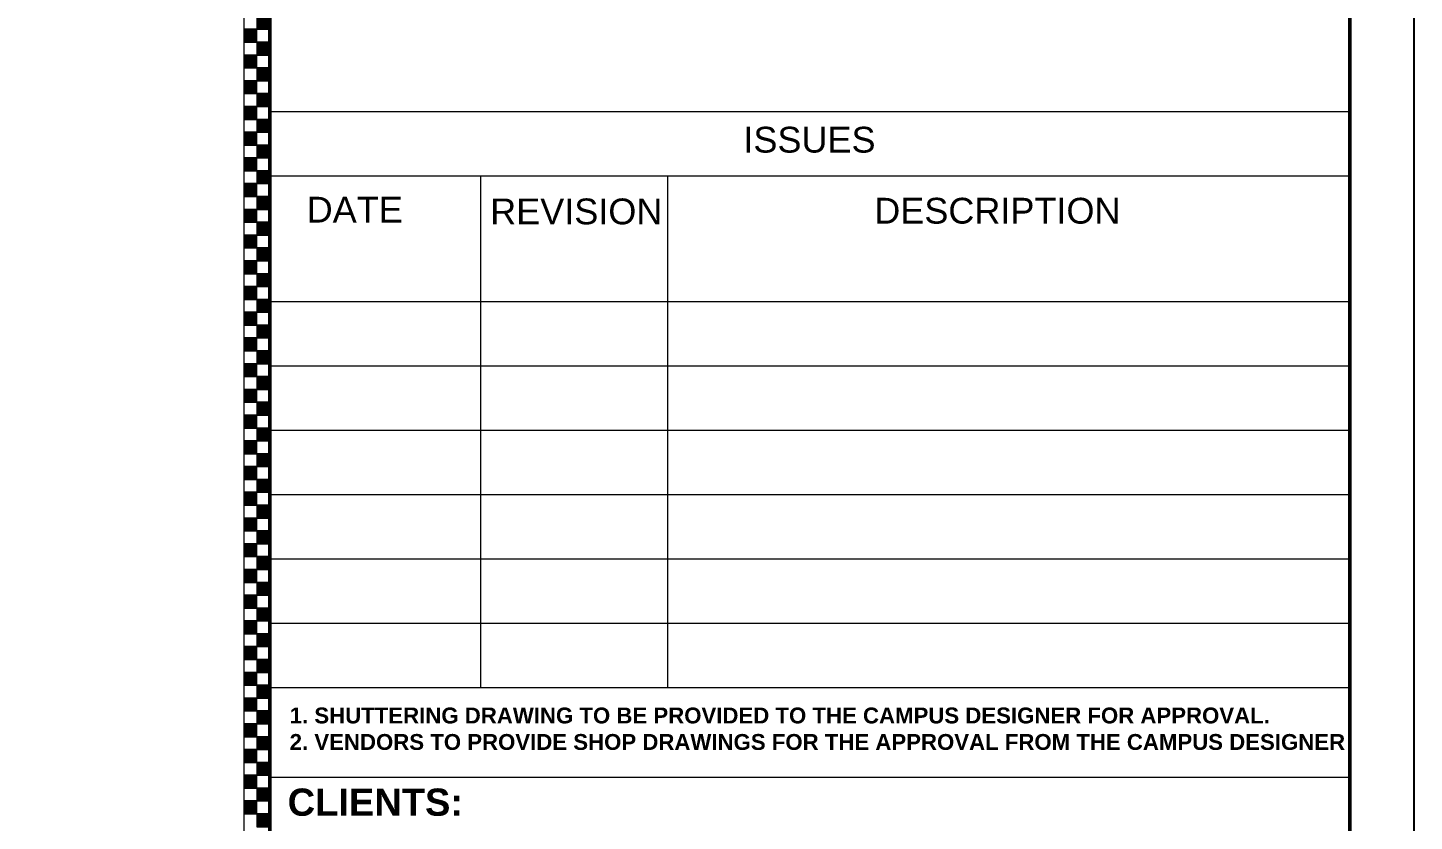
# Model space of a CAD drawing. Extents: x -200722 to 834823, y -494970 to 88783.
# Drawn here: x 325318 to 340413, y -323494 to -314856 of the extents above; entities that cross this region are included whole.
import ezdxf

# ---------------------------------------------------------------- set-up
doc = ezdxf.new("R2010")
doc.units = 0
doc.header["$LTSCALE"] = 100
doc.header["$MEASUREMENT"] = 0
doc.layers.get('0').update_dxf_attribs({"linetype": 'CONTINUOUS'})
doc.layers.add('9_TITLE TEXT', color=7, linetype='CONTINUOUS', lineweight=20)
doc.styles.add('TITLES', font='arial.ttf')

# ---------------------------------------------------------------- blocks, each defined once
blk = doc.blocks.new('TITLE CHAIN')
at = {"layer": '9_TITLE TEXT'}
h = blk.add_hatch(color=256, dxfattribs=at)
h.dxf.hatch_style = 1
h.paths.add_polyline_path([(1, -344.62), (2, -344.62), (2, -343.62), (1, -343.62)])
h = blk.add_hatch(color=256, dxfattribs=at)
h.dxf.hatch_style = 1
h.paths.add_polyline_path([(0, -345.62), (1, -345.62), (1, -344.62), (0, -344.62)])
h = blk.add_hatch(color=256, dxfattribs=at)
h.dxf.hatch_style = 1
h.paths.add_polyline_path([(1, -346.62), (2, -346.62), (2, -345.62), (1, -345.62)])
h = blk.add_hatch(color=256, dxfattribs=at)
h.dxf.hatch_style = 1
h.paths.add_polyline_path([(0, -347.62), (1, -347.62), (1, -346.62), (0, -346.62)])
h = blk.add_hatch(color=256, dxfattribs=at)
h.dxf.hatch_style = 1
h.paths.add_polyline_path([(1, -348.62), (2, -348.62), (2, -347.62), (1, -347.62)])
h = blk.add_hatch(color=256, dxfattribs=at)
h.dxf.hatch_style = 1
h.paths.add_polyline_path([(0, -349.62), (1, -349.62), (1, -348.62), (0, -348.62)])
h = blk.add_hatch(color=256, dxfattribs=at)
h.dxf.hatch_style = 1
h.paths.add_polyline_path([(1, -350.62), (2, -350.62), (2, -349.62), (1, -349.62)])
h = blk.add_hatch(color=256, dxfattribs=at)
h.dxf.hatch_style = 1
h.paths.add_polyline_path([(0, -351.62), (1, -351.62), (1, -350.62), (0, -350.62)])
h = blk.add_hatch(color=256, dxfattribs=at)
h.dxf.hatch_style = 1
h.paths.add_polyline_path([(1, -352.62), (2, -352.62), (2, -351.62), (1, -351.62)])
h = blk.add_hatch(color=256, dxfattribs=at)
h.dxf.hatch_style = 1
h.paths.add_polyline_path([(0, -353.62), (1, -353.62), (1, -352.62), (0, -352.62)])
h = blk.add_hatch(color=256, dxfattribs=at)
h.dxf.hatch_style = 1
h.paths.add_polyline_path([(1, -354.62), (2, -354.62), (2, -353.62), (1, -353.62)])
h = blk.add_hatch(color=256, dxfattribs=at)
h.dxf.hatch_style = 1
h.paths.add_polyline_path([(0, -355.62), (1, -355.62), (1, -354.62), (0, -354.62)])
h = blk.add_hatch(color=256, dxfattribs=at)
h.dxf.hatch_style = 1
h.paths.add_polyline_path([(1, -356.62), (2, -356.62), (2, -355.62), (1, -355.62)])
h = blk.add_hatch(color=256, dxfattribs=at)
h.dxf.hatch_style = 1
h.paths.add_polyline_path([(0, -357.62), (1, -357.62), (1, -356.62), (0, -356.62)])
h = blk.add_hatch(color=256, dxfattribs=at)
h.dxf.hatch_style = 1
h.paths.add_polyline_path([(1, -358.62), (2, -358.62), (2, -357.62), (1, -357.62)])
h = blk.add_hatch(color=256, dxfattribs=at)
h.dxf.hatch_style = 1
h.paths.add_polyline_path([(0, -359.62), (1, -359.62), (1, -358.62), (0, -358.62)])
h = blk.add_hatch(color=256, dxfattribs=at)
h.dxf.hatch_style = 1
h.paths.add_polyline_path([(1, -360.62), (2, -360.62), (2, -359.62), (1, -359.62)])
h = blk.add_hatch(color=256, dxfattribs=at)
h.dxf.hatch_style = 1
h.paths.add_polyline_path([(0, -361.62), (1, -361.62), (1, -360.62), (0, -360.62)])
h = blk.add_hatch(color=256, dxfattribs=at)
h.dxf.hatch_style = 1
h.paths.add_polyline_path([(1, -362.62), (2, -362.62), (2, -361.62), (1, -361.62)])
h = blk.add_hatch(color=256, dxfattribs=at)
h.dxf.hatch_style = 1
h.paths.add_polyline_path([(0, -363.62), (1, -363.62), (1, -362.62), (0, -362.62)])
h = blk.add_hatch(color=256, dxfattribs=at)
h.dxf.hatch_style = 1
h.paths.add_polyline_path([(1, -364.62), (2, -364.62), (2, -363.62), (1, -363.62)])
h = blk.add_hatch(color=256, dxfattribs=at)
h.dxf.hatch_style = 1
h.paths.add_polyline_path([(0, -365.62), (1, -365.62), (1, -364.62), (0, -364.62)])
h = blk.add_hatch(color=256, dxfattribs=at)
h.dxf.hatch_style = 1
h.paths.add_polyline_path([(1, -366.62), (2, -366.62), (2, -365.62), (1, -365.62)])
h = blk.add_hatch(color=256, dxfattribs=at)
h.dxf.hatch_style = 1
h.paths.add_polyline_path([(0, -367.62), (1, -367.62), (1, -366.62), (0, -366.62)])
h = blk.add_hatch(color=256, dxfattribs=at)
h.dxf.hatch_style = 1
h.paths.add_polyline_path([(1, -368.62), (2, -368.62), (2, -367.62), (1, -367.62)])
h = blk.add_hatch(color=256, dxfattribs=at)
h.dxf.hatch_style = 1
h.paths.add_polyline_path([(0, -369.62), (1, -369.62), (1, -368.62), (0, -368.62)])
h = blk.add_hatch(color=256, dxfattribs=at)
h.dxf.hatch_style = 1
h.paths.add_polyline_path([(1, -370.62), (2, -370.62), (2, -369.62), (1, -369.62)])
h = blk.add_hatch(color=256, dxfattribs=at)
h.dxf.hatch_style = 1
h.paths.add_polyline_path([(0, -371.62), (1, -371.62), (1, -370.62), (0, -370.62)])
h = blk.add_hatch(color=256, dxfattribs=at)
h.dxf.hatch_style = 1
h.paths.add_polyline_path([(1, -372.62), (2, -372.62), (2, -371.62), (1, -371.62)])
h = blk.add_hatch(color=256, dxfattribs=at)
h.dxf.hatch_style = 1
h.paths.add_polyline_path([(0, -373.62), (1, -373.62), (1, -372.62), (0, -372.62)])
h = blk.add_hatch(color=256, dxfattribs=at)
h.dxf.hatch_style = 1
h.paths.add_polyline_path([(1, -374.62), (2, -374.62), (2, -373.62), (1, -373.62)])
h = blk.add_hatch(color=256, dxfattribs=at)
h.dxf.hatch_style = 1
h.paths.add_polyline_path([(0, -375.62), (1, -375.62), (1, -374.62), (0, -374.62)])
h = blk.add_hatch(color=256, dxfattribs=at)
h.dxf.hatch_style = 1
h.paths.add_polyline_path([(1, -376.62), (2, -376.62), (2, -375.62), (1, -375.62)])
h = blk.add_hatch(color=256, dxfattribs=at)
h.dxf.hatch_style = 1
h.paths.add_polyline_path([(0, -377.62), (1, -377.62), (1, -376.62), (0, -376.62)])
h = blk.add_hatch(color=256, dxfattribs=at)
h.dxf.hatch_style = 1
h.paths.add_polyline_path([(1, -378.62), (2, -378.62), (2, -377.62), (1, -377.62)])
h = blk.add_hatch(color=256, dxfattribs=at)
h.dxf.hatch_style = 1
h.paths.add_polyline_path([(0, -379.62), (1, -379.62), (1, -378.62), (0, -378.62)])
h = blk.add_hatch(color=256, dxfattribs=at)
h.dxf.hatch_style = 1
h.paths.add_polyline_path([(1, -380.62), (2, -380.62), (2, -379.62), (1, -379.62)])
h = blk.add_hatch(color=256, dxfattribs=at)
h.dxf.hatch_style = 1
h.paths.add_polyline_path([(0, -381.62), (1, -381.62), (1, -380.62), (0, -380.62)])
h = blk.add_hatch(color=256, dxfattribs=at)
h.dxf.hatch_style = 1
h.paths.add_polyline_path([(1, -382.62), (2, -382.62), (2, -381.62), (1, -381.62)])
h = blk.add_hatch(color=256, dxfattribs=at)
h.dxf.hatch_style = 1
h.paths.add_polyline_path([(0, -383.62), (1, -383.62), (1, -382.62), (0, -382.62)])
h = blk.add_hatch(color=256, dxfattribs=at)
h.dxf.hatch_style = 1
h.paths.add_polyline_path([(1, -384.62), (2, -384.62), (2, -383.62), (1, -383.62)])
h = blk.add_hatch(color=256, dxfattribs=at)
h.dxf.hatch_style = 1
h.paths.add_polyline_path([(0, -385.62), (1, -385.62), (1, -384.62), (0, -384.62)])
h = blk.add_hatch(color=256, dxfattribs=at)
h.dxf.hatch_style = 1
h.paths.add_polyline_path([(1, -386.62), (2, -386.62), (2, -385.62), (1, -385.62)])
h = blk.add_hatch(color=256, dxfattribs=at)
h.dxf.hatch_style = 1
h.paths.add_polyline_path([(0, -387.62), (1, -387.62), (1, -386.62), (0, -386.62)])
h = blk.add_hatch(color=256, dxfattribs=at)
h.dxf.hatch_style = 1
h.paths.add_polyline_path([(1, -388.62), (2, -388.62), (2, -387.62), (1, -387.62)])
h = blk.add_hatch(color=256, dxfattribs=at)
h.dxf.hatch_style = 1
h.paths.add_polyline_path([(0, -389.62), (1, -389.62), (1, -388.62), (0, -388.62)])
h = blk.add_hatch(color=256, dxfattribs=at)
h.dxf.hatch_style = 1
h.paths.add_polyline_path([(1, -390.62), (2, -390.62), (2, -389.62), (1, -389.62)])
h = blk.add_hatch(color=256, dxfattribs=at)
h.dxf.hatch_style = 1
h.paths.add_polyline_path([(0, -391.62), (1, -391.62), (1, -390.62), (0, -390.62)])
h = blk.add_hatch(color=256, dxfattribs=at)
h.dxf.hatch_style = 1
h.paths.add_polyline_path([(1, -392.62), (2, -392.62), (2, -391.62), (1, -391.62)])
h = blk.add_hatch(color=256, dxfattribs=at)
h.dxf.hatch_style = 1
h.paths.add_polyline_path([(0, -393.62), (1, -393.62), (1, -392.62), (0, -392.62)])
h = blk.add_hatch(color=256, dxfattribs=at)
h.dxf.hatch_style = 1
h.paths.add_polyline_path([(1, -394.62), (2, -394.62), (2, -393.62), (1, -393.62)])
h = blk.add_hatch(color=256, dxfattribs=at)
h.dxf.hatch_style = 1
h.paths.add_polyline_path([(0, -395.62), (1, -395.62), (1, -394.62), (0, -394.62)])
h = blk.add_hatch(color=256, dxfattribs=at)
h.dxf.hatch_style = 1
h.paths.add_polyline_path([(1, -396.62), (2, -396.62), (2, -395.62), (1, -395.62)])
h = blk.add_hatch(color=256, dxfattribs=at)
h.dxf.hatch_style = 1
h.paths.add_polyline_path([(0, -397.62), (1, -397.62), (1, -396.62), (0, -396.62)])
h = blk.add_hatch(color=256, dxfattribs=at)
h.dxf.hatch_style = 1
h.paths.add_polyline_path([(1, -398.62), (2, -398.62), (2, -397.62), (1, -397.62)])
h = blk.add_hatch(color=256, dxfattribs=at)
h.dxf.hatch_style = 1
h.paths.add_polyline_path([(0, -399.62), (1, -399.62), (1, -398.62), (0, -398.62)])
h = blk.add_hatch(color=256, dxfattribs=at)
h.dxf.hatch_style = 1
h.paths.add_polyline_path([(1, -400.62), (2, -400.62), (2, -399.62), (1, -399.62)])
h = blk.add_hatch(color=256, dxfattribs=at)
h.dxf.hatch_style = 1
h.paths.add_polyline_path([(0, -401.62), (1, -401.62), (1, -400.62), (0, -400.62)])
h = blk.add_hatch(color=256, dxfattribs=at)
h.dxf.hatch_style = 1
h.paths.add_polyline_path([(1, -402.62), (2, -402.62), (2, -401.62), (1, -401.62)])
h = blk.add_hatch(color=256, dxfattribs=at)
h.dxf.hatch_style = 1
h.paths.add_polyline_path([(0, -403.62), (1, -403.62), (1, -402.62), (0, -402.62)])
h = blk.add_hatch(color=256, dxfattribs=at)
h.dxf.hatch_style = 1
h.paths.add_polyline_path([(1, -404.62), (2, -404.62), (2, -403.62), (1, -403.62)])
h = blk.add_hatch(color=256, dxfattribs=at)
h.dxf.hatch_style = 1
h.paths.add_polyline_path([(0, -405.62), (1, -405.62), (1, -404.62), (0, -404.62)])
h = blk.add_hatch(color=256, dxfattribs=at)
h.dxf.hatch_style = 1
h.paths.add_polyline_path([(1, -406.62), (2, -406.62), (2, -405.62), (1, -405.62)])
for p, q in [((0, -584), (0, 0)), ((2, -584), (2, 0))]:
    blk.add_line(p, q, dxfattribs=at)
for points in [[(1, -344.62), (2, -344.62), (2, -343.62), (1, -343.62)], [(0, -345.62), (1, -345.62), (1, -344.62), (0, -344.62)], [(1, -346.62), (2, -346.62), (2, -345.62), (1, -345.62)], [(0, -347.62), (1, -347.62), (1, -346.62), (0, -346.62)], [(1, -348.62), (2, -348.62), (2, -347.62), (1, -347.62)], [(0, -349.62), (1, -349.62), (1, -348.62), (0, -348.62)], [(1, -350.62), (2, -350.62), (2, -349.62), (1, -349.62)], [(0, -351.62), (1, -351.62), (1, -350.62), (0, -350.62)], [(1, -352.62), (2, -352.62), (2, -351.62), (1, -351.62)], [(0, -353.62), (1, -353.62), (1, -352.62), (0, -352.62)], [(1, -354.62), (2, -354.62), (2, -353.62), (1, -353.62)], [(0, -355.62), (1, -355.62), (1, -354.62), (0, -354.62)], [(1, -356.62), (2, -356.62), (2, -355.62), (1, -355.62)], [(0, -357.62), (1, -357.62), (1, -356.62), (0, -356.62)], [(1, -358.62), (2, -358.62), (2, -357.62), (1, -357.62)], [(0, -359.62), (1, -359.62), (1, -358.62), (0, -358.62)], [(1, -360.62), (2, -360.62), (2, -359.62), (1, -359.62)], [(0, -361.62), (1, -361.62), (1, -360.62), (0, -360.62)], [(1, -362.62), (2, -362.62), (2, -361.62), (1, -361.62)], [(0, -363.62), (1, -363.62), (1, -362.62), (0, -362.62)], [(1, -364.62), (2, -364.62), (2, -363.62), (1, -363.62)], [(0, -365.62), (1, -365.62), (1, -364.62), (0, -364.62)], [(1, -366.62), (2, -366.62), (2, -365.62), (1, -365.62)], [(0, -367.62), (1, -367.62), (1, -366.62), (0, -366.62)], [(1, -368.62), (2, -368.62), (2, -367.62), (1, -367.62)], [(0, -369.62), (1, -369.62), (1, -368.62), (0, -368.62)], [(1, -370.62), (2, -370.62), (2, -369.62), (1, -369.62)], [(0, -371.62), (1, -371.62), (1, -370.62), (0, -370.62)], [(1, -372.62), (2, -372.62), (2, -371.62), (1, -371.62)], [(0, -373.62), (1, -373.62), (1, -372.62), (0, -372.62)], [(1, -374.62), (2, -374.62), (2, -373.62), (1, -373.62)], [(0, -375.62), (1, -375.62), (1, -374.62), (0, -374.62)], [(1, -376.62), (2, -376.62), (2, -375.62), (1, -375.62)], [(0, -377.62), (1, -377.62), (1, -376.62), (0, -376.62)], [(1, -378.62), (2, -378.62), (2, -377.62), (1, -377.62)], [(0, -379.62), (1, -379.62), (1, -378.62), (0, -378.62)], [(1, -380.62), (2, -380.62), (2, -379.62), (1, -379.62)], [(0, -381.62), (1, -381.62), (1, -380.62), (0, -380.62)], [(1, -382.62), (2, -382.62), (2, -381.62), (1, -381.62)], [(0, -383.62), (1, -383.62), (1, -382.62), (0, -382.62)], [(1, -384.62), (2, -384.62), (2, -383.62), (1, -383.62)], [(0, -385.62), (1, -385.62), (1, -384.62), (0, -384.62)], [(1, -386.62), (2, -386.62), (2, -385.62), (1, -385.62)], [(0, -387.62), (1, -387.62), (1, -386.62), (0, -386.62)], [(1, -388.62), (2, -388.62), (2, -387.62), (1, -387.62)], [(0, -389.62), (1, -389.62), (1, -388.62), (0, -388.62)], [(1, -390.62), (2, -390.62), (2, -389.62), (1, -389.62)], [(0, -391.62), (1, -391.62), (1, -390.62), (0, -390.62)], [(1, -392.62), (2, -392.62), (2, -391.62), (1, -391.62)], [(0, -393.62), (1, -393.62), (1, -392.62), (0, -392.62)], [(1, -394.62), (2, -394.62), (2, -393.62), (1, -393.62)], [(0, -395.62), (1, -395.62), (1, -394.62), (0, -394.62)], [(1, -396.62), (2, -396.62), (2, -395.62), (1, -395.62)], [(0, -397.62), (1, -397.62), (1, -396.62), (0, -396.62)], [(1, -398.62), (2, -398.62), (2, -397.62), (1, -397.62)], [(0, -399.62), (1, -399.62), (1, -398.62), (0, -398.62)], [(1, -400.62), (2, -400.62), (2, -399.62), (1, -399.62)], [(0, -401.62), (1, -401.62), (1, -400.62), (0, -400.62)], [(1, -402.62), (2, -402.62), (2, -401.62), (1, -401.62)], [(0, -403.62), (1, -403.62), (1, -402.62), (0, -402.62)], [(1, -404.62), (2, -404.62), (2, -403.62), (1, -403.62)], [(0, -405.62), (1, -405.62), (1, -404.62), (0, -404.62)], [(1, -406.62), (2, -406.62), (2, -405.62), (1, -405.62)]]:
    blk.add_lwpolyline(points, close=True, dxfattribs=at)

msp = doc.modelspace()

# ---------------------------------------------------------------- linework, layer by layer
at = {"color": 18, "ltscale": 0.4, "true_color": 0x000000}
msp.add_lwpolyline([(222672.7, -265926.9), (222672.7, -349086.9), (340412.7, -349086.9), (340412.7, -265926.9)], close=True, dxfattribs=at)
at = {"color": 18, "true_color": 0x000000}
msp.add_lwpolyline([(223372.7, -348386.9), (339712.7, -348386.9), (339712.7, -266626.9), (223372.7, -266626.9)], close=True, dxfattribs=at)
at = {"layer": '9_TITLE TEXT', "color": 18, "true_color": 0x000000}
for p, q in [((327672.7, -347494.4), (327672.7, -266626.9)), ((330248.2, -316469.5), (330248.2, -322038.2)), ((332283.2, -316469.5), (332283.2, -322038.2)), ((339712.7, -323018.2), (327952.7, -323018.2))]:
    msp.add_line(p, q, dxfattribs=at)
at = {"layer": '9_TITLE TEXT', "color": 18, "lineweight": 50, "true_color": 0x000000}
msp.add_lwpolyline([(339712.7, -348386.9), (327952.7, -348386.9), (327952.7, -266627), (339712.7, -266626.9)], close=True, dxfattribs=at)
at = {"layer": '9_TITLE TEXT', "color": 18, "true_color": 0x000000}
for points in [[(339712.7, -266626.9), (339712.7, -348386.9)], [(327952.7, -315769.5), (339712.9, -315769.5)], [(327952.7, -316469.5), (339712.9, -316469.5)], [(327952.7, -317838.2), (339712.9, -317838.2)], [(327952.7, -318538.2), (339712.9, -318538.2)], [(327952.7, -319238.2), (339712.9, -319238.2)], [(327952.4, -319938.2), (339712.7, -319938.2)], [(327952.7, -320638.2), (339712.9, -320638.2)], [(327952.7, -321338.2), (339712.9, -321338.2)], [(327952.7, -322038.2), (339712.9, -322038.2)]]:
    msp.add_lwpolyline(points, dxfattribs=at)

# ---------------------------------------------------------------- block references
at = {"color": 18, "true_color": 0x000000, "xscale": 140, "yscale": 140, "zscale": 140}
msp.add_blockref('TITLE CHAIN', (327672.7, -266626.9), dxfattribs=at)

# ---------------------------------------------------------------- texts
at = {"layer": '9_TITLE TEXT', "color": 18, "linetype": 'ByBlock', "true_color": 0x000000, "attachment_point": 1, "style": 'TITLES'}
for s, insert, char_height, width in [('ISSUES', (333109.1, -315934.7), 280.8, 3999.514), ('DATE', (328354.8, -316696.3), 280.8, 3999.514), ('REVISION', (330352.5, -316715.5), 280.8, 3999.514), ('DESCRIPTION', (334533.8, -316707.9), 280.805, 3999.514), ('{\\fArial|b1|i0|c0|p34;1. SHUTTERING DRAWING TO BE PROVIDED TO THE CAMPUS DESIGNER FOR APPROVAL.\\P2. VENDORS TO PROVIDE SHOP DRAWINGS FOR THE APPROVAL FROM THE CAMPUS DESIGNER}', (328169.6, -322256.5), 172.958, 11687.838)]:
    msp.add_mtext(s, dxfattribs=dict(at, insert=insert, char_height=char_height, width=width))
at = {"layer": '9_TITLE TEXT', "color": 18, "lineweight": 25, "true_color": 0x000000, "insert": (328147.4, -323138.3), "char_height": 296.499, "width": 9944.275, "attachment_point": 1, "style": 'TITLES'}
msp.add_mtext('{\\fArial|b1|i0|c0|p34;CLIENTS:}', dxfattribs=at)

doc.saveas('drawing.dxf')
